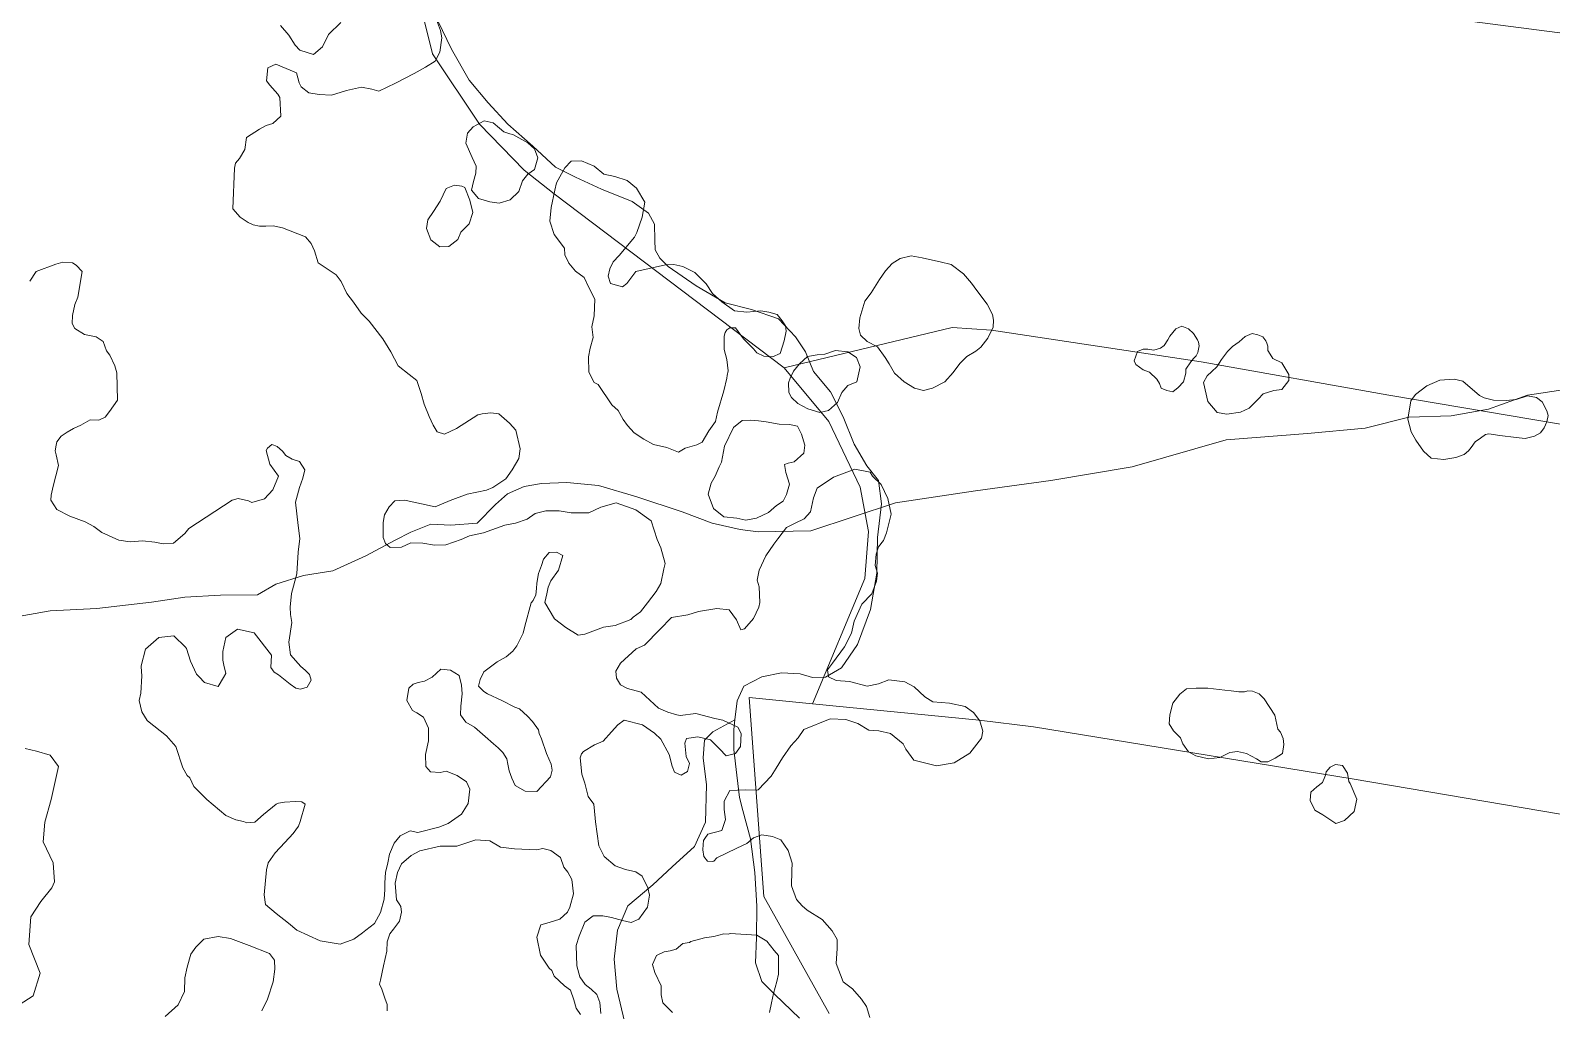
# Model space of a CAD drawing. Header units: metres. Extents: x 4652992 to 4879070, y 2074171 to 2309877.
# Drawn here: x 4653983.8 to 4654101.6, y 2308937.5 to 2309013.5 of the extents above; entities that cross this region are included whole.
import ezdxf

# ---------------------------------------------------------------- set-up
doc = ezdxf.new("R2010")
doc.units = ezdxf.units.M
doc.header["$MEASUREMENT"] = 0
doc.linetypes.add('DGN Style 3', pattern=[92.779933, 66.271381, -26.508552])
for name, color, linetype, lineweight in [('Level 1', 2, 'Continuous', 0), ('Level 20', 30, 'DGN Style 3', 0), ('Level 37', 3, 'Continuous', 0), ('Level 40', 1, 'Continuous', 0)]:
    doc.layers.add(name, color=color, linetype=linetype, lineweight=lineweight)

msp = doc.modelspace()

# ---------------------------------------------------------------- linework, layer by layer
at = {"layer": 'Level 1'}
msp.add_polyline3d([(4654102.695498, 2308985.661684, 1291), (4654099.77051, 2308985.208925, 1290), (4654096.745486, 2308984.122317, 1289), (4654093.847719, 2308983.619326, 1288), (4654090.585512, 2308983.511111, 1287), (4654087.181887, 2308982.662112, 1286), (4654082.720095, 2308982.234316, 1285), (4654076.433291, 2308981.765322, 1284), (4654069.14789, 2308979.663698, 1283), (4654062.835879, 2308978.595888, 1282), (4654057.008486, 2308977.810915, 1281), (4654050.799685, 2308976.8855, 1280), (4654044.237917, 2308974.696474, 1273), (4654040.158694, 2308974.625918, 1270), (4654038.779116, 2308974.797488, 1269), (4654036.595095, 2308975.306887, 1268), (4654034.274111, 2308976.175478, 1267), (4654030.767275, 2308977.332094, 1266), (4654027.783694, 2308978.216311, 1265), (4654025.350283, 2308978.449099, 1264), (4654023.373476, 2308978.363283, 1263), (4654022.023501, 2308978.152102, 1262), (4654020.738894, 2308977.563723, 1261), (4654019.825503, 2308976.749697, 1260), (4654018.391726, 2308975.289675, 1259), (4654016.346133, 2308975.152712, 1258), (4654014.800478, 2308975.228091, 1257), (4654013.257693, 2308974.596499, 1255), (4654012.046511, 2308973.97748, 1253), (4654009.761477, 2308972.761904, 1248), (4654007.198122, 2308971.611086, 1241), (4654004.92853, 2308971.247683, 1235), (4654002.791506, 2308970.563296, 1231), (4654001.3631, 2308969.75873, 1230), (4653998.508486, 2308969.731509, 1229), (4653995.74811, 2308969.57532, 1227), (4653993.149477, 2308969.186892, 1225), (4653988.936709, 2308968.699709, 1222), (4653985.31708, 2308968.507326, 1219), (4653981.3501, 2308967.810488, 1216)], dxfattribs=at)
at = {"layer": 'Level 20', "linetype": 'Continuous'}
for points in [[(4654043.374564, 2308936.947848, 1280.46796), (4654041.460348, 2308938.793887, 1280.16796), (4654040.441059, 2308939.803062, 1279.867961), (4654039.945205, 2308941.245404, 1279.66796), (4654040.04105, 2308943.205022, 1279.567961), (4654040.064604, 2308945.625436, 1279.267961), (4654039.906798, 2308948.235239, 1278.767961), (4654039.575234, 2308950.837038, 1278.46796), (4654038.987247, 2308953.049945, 1278.367961), (4654038.710958, 2308954.054388, 1277.96796), (4654038.52064, 2308955.785522, 1277.767961), (4654038.266031, 2308957.778796, 1277.767961), (4654038.279607, 2308959.317809, 1277.567961), (4654038.363941, 2308960.064773, 1277.534497), (4654038.531623, 2308961.549969, 1277.46796), (4654039.050605, 2308962.676327, 1277.66796), (4654040.445572, 2308963.408399, 1278.067961), (4654041.980858, 2308963.703807, 1278.96796), (4654043.42961, 2308963.620249, 1279.867961), (4654044.379882, 2308963.353093, 1280.46796), (4654045.390926, 2308963.375771, 1280.66796), (4654046.626661, 2308964.094523, 1280.66796), (4654047.855, 2308965.90342, 1280.66796), (4654048.861891, 2308968.606595, 1280.46796), (4654049.366699, 2308971.424141, 1280.16796), (4654049.419456, 2308974.194797, 1279.867961), (4654049.720307, 2308976.810572, 1279.66796), (4654049.497205, 2308978.601437, 1279.46796), (4654048.593154, 2308979.750103, 1279.267961), (4654047.592113, 2308981.413016, 1279.16796), (4654046.752821, 2308983.541081, 1278.96796), (4654045.765541, 2308985.486143, 1278.66796), (4654044.439607, 2308987.042674, 1278.16796), (4654043.836725, 2308988.567148, 1278.16796), (4654043.068559, 2308989.735595, 1278.067961), (4654041.732455, 2308991.139311, 1277.767961), (4654039.643272, 2308991.860168, 1277.567961), (4654037.615918, 2308992.37341, 1277.267961), (4654035.365049, 2308993.683123, 1276.96796), (4654033.200304, 2308995.173937, 1276.66796), (4654032.543426, 2308995.838502, 1276.267961), (4654032.185862, 2308996.466104, 1276.267961), (4654032.152852, 2308997.221248, 1276.267961), (4654032.129282, 2308998.472894, 1276.267961), (4654031.67166, 2308999.322254, 1276.267961), (4654030.410536, 2309000.21735, 1275.96796), (4654028.020157, 2309001.163889, 1275.66796), (4654026.006045, 2309002.100458, 1274.96796), (4654024.470511, 2309002.864234, 1274.567961), (4654022.713165, 2309004.516212, 1274.367961), (4654020.764884, 2309006.211583, 1274.16796), (4654019.243512, 2309007.856886, 1274.067961), (4654017.767368, 2309009.612335, 1273.66796), (4654016.402506, 2309012.019482, 1273.66796), (4654015.338192, 2309014.209994, 1273.66796)], [(4654029.825388, 2308936.591023, 1271.567961), (4654029.211799, 2308939.211954, 1272.16796), (4654029.012559, 2308941.52451, 1272.767961), (4654029.271032, 2308943.783049, 1272.96796), (4654030.053135, 2308945.655742, 1272.96796), (4654031.990768, 2308947.291536, 1273.367961), (4654033.508154, 2308948.683525, 1273.96796), (4654035.220002, 2308950.244848, 1274.567961), (4654036.0892, 2308952.147759, 1275.267961), (4654036.160947, 2308955.024471, 1275.96796), (4654035.91277, 2308957.110707, 1276.567961), (4654036.000007, 2308958.483198, 1276.567961), (4654036.652362, 2308959.141686, 1276.767961), (4654038.363941, 2308960.064773, 1277.534497)]]:
    msp.add_polyline3d(points, dxfattribs=at)
at = {"layer": 'Level 37'}
for points in [[(4654114.044922, 2309011.749085, 1294.7298), (4654090.879885, 2309014.744633, 1285.3), (4654078.802343, 2309016.864264, 1281.4), (4654063.67973, 2309019.373691, 1279), (4654051.88999, 2309021.279621, 1278.2), (4654028.23141, 2309025.081792, 1278.5), (4654019.988615, 2309026.506916, 1279.1), (4654012.445315, 2309027.50026, 1275.2)], [(4654044.38278, 2308961.311895, 1281.576438), (4654048.424191, 2308971.010812, 1281.936645), (4654048.723515, 2308974.653133, 1281.397513), (4654048.065838, 2308978.090517, 1280.858382), (4654045.64405, 2308983.17451, 1279.780119), (4654042.18243, 2308987.336658, 1279.240988), (4654024.351617, 2309000.812425, 1276.008543), (4654022.022096, 2309002.649811, 1275.7), (4654018.56623, 2309006.209988, 1275.7), (4654014.933656, 2309011.649738, 1275.7), (4654012.644187, 2309020.91362, 1275.7)], [(4654042.18243, 2308987.336658, 1279.240988), (4654055.204589, 2308990.451119, 1281.936645), (4654058.253043, 2308990.259032, 1282.2349), (4654074.48908, 2308987.786776, 1286.2), (4654089.02275, 2308985.21025, 1288.9), (4654105.670927, 2308982.390726, 1295.8), (4654114.028076, 2308981.543274, 1297.8438)], [(4654114.054077, 2308950.76709, 1300.9819), (4654086.186242, 2308955.497497, 1292.8), (4654061.487953, 2308959.523574, 1285.5), (4654057.297917, 2308960.044355, 1284.8748), (4654044.38278, 2308961.311895, 1281.576438), (4654039.460111, 2308961.795024, 1280.31925), (4654040.610145, 2308946.3772, 1280.858382), (4654045.673919, 2308937.32792, 1283.2)]]:
    msp.add_polyline3d(points, dxfattribs=at)
at = {"layer": 'Level 40', "color": 3, "flags": 128}
for points, elevation in [([(4654022.306193, 2309004.762449), (4654022.845253, 2309004.295047), (4654023.087074, 2309003.595621), (4654022.843569, 2309002.70589), (4654022.316863, 2309002.32602), (4654021.910553, 2309001.820067), (4654021.630333, 2309000.988088), (4654020.94742, 2309000.344703), (4654020.101611, 2309000.085092), (4654019.385504, 2309000.194124), (4654018.501772, 2309000.439666), (4654017.956689, 2309001.107012), (4654018.101508, 2309001.770512), (4654018.29339, 2309002.423574), (4654018.313051, 2309002.965771), (4654018.013607, 2309003.628461), (4654017.514491, 2309004.733037), (4654017.632944, 2309005.501835), (4654018.086561, 2309005.997442), (4654018.926998, 2309006.456802), (4654019.632877, 2309006.300033), (4654020.135467, 2309005.890298), (4654020.470503, 2309005.61716), (4654020.930642, 2309005.465303), (4654021.165871, 2309005.413071), (4654022.306193, 2309004.762449)], 1277.1), ([(4654017.817669, 2309000.323568), (4654018.056309, 2308999.371668), (4654017.764112, 2308998.487438), (4654017.124582, 2308997.829924), (4654016.90516, 2308997.279151), (4654016.191725, 2308996.737801), (4654015.487575, 2308996.69383), (4654014.813498, 2308997.24261), (4654014.459236, 2308998.120286), (4654014.557515, 2308998.797905), (4654014.997534, 2308999.449795), (4654015.516066, 2309000.234124), (4654015.981519, 2309001.229988), (4654016.632621, 2309001.485305), (4654017.210872, 2309001.40708), (4654017.437064, 2309001.306992), (4654017.817669, 2309000.323568)], 1272.8), ([(4654057.902511, 2308992.254915), (4654058.307646, 2308991.465098), (4654058.402207, 2308991.016373), (4654058.362315, 2308990.480789), (4654057.947691, 2308989.639351), (4654057.410437, 2308988.941698), (4654057.035664, 2308988.6358), (4654056.326549, 2308988.20945), (4654055.784849, 2308987.668214), (4654055.284202, 2308986.962289), (4654054.628476, 2308986.251731), (4654053.674399, 2308985.762658), (4654052.97683, 2308985.56685), (4654052.286674, 2308985.758346), (4654051.469356, 2308986.250266), (4654050.729188, 2308986.919683), (4654050.307344, 2308987.635463), (4654049.992029, 2308988.133189), (4654049.402479, 2308988.96399), (4654048.605329, 2308989.373874), (4654048.097929, 2308989.875311), (4654047.974481, 2308990.369612), (4654048.042383, 2308991.210715), (4654048.436273, 2308992.485526), (4654048.929285, 2308993.1546), (4654049.173597, 2308993.56744), (4654049.576827, 2308994.178529), (4654050.033012, 2308994.855676), (4654050.538409, 2308995.405129), (4654051.166533, 2308995.810578), (4654052.019528, 2308996.010443), (4654052.873038, 2308995.859971), (4654053.681589, 2308995.680564), (4654054.269564, 2308995.5501), (4654055.106588, 2308995.325474), (4654056.066759, 2308994.606748), (4654056.679995, 2308993.887264), (4654056.88854, 2308993.607639), (4654057.097076, 2308993.328025), (4654057.902511, 2308992.254915)], 1283.346457), ([(4654073.288086, 2308987.228137), (4654073.296654, 2308986.916228), (4654073.114902, 2308986.258975), (4654072.709546, 2308985.80624), (4654072.291818, 2308985.472476), (4654071.816578, 2308985.577709), (4654071.393999, 2308985.748791), (4654071.247242, 2308986.130088), (4654071.047782, 2308986.445556), (4654070.478368, 2308986.998016), (4654069.982557, 2308987.185368), (4654069.417336, 2308987.581913), (4654069.290956, 2308987.881252), (4654069.562059, 2308988.596439), (4654069.984254, 2308988.774205), (4654070.366081, 2308988.767097), (4654070.81295, 2308988.706808), (4654071.344761, 2308988.86024), (4654071.62061, 2308989.070398), (4654071.908296, 2308989.510469), (4654072.045958, 2308989.790006), (4654072.512133, 2308990.345496), (4654072.978788, 2308990.552038), (4654073.510952, 2308990.356478), (4654073.893091, 2308990.000437), (4654074.206391, 2308989.504674), (4654074.283767, 2308989.332509), (4654074.336943, 2308989.049459), (4654074.224014, 2308988.531988), (4654074.086389, 2308988.252493), (4654073.891799, 2308988.063123), (4654073.681071, 2308987.799821), (4654073.288086, 2308987.228137)], 1285.246457), ([(4654080.047329, 2308988.058281), (4654080.735537, 2308987.71248), (4654081.266627, 2308986.822036), (4654081.279373, 2308986.355616), (4654080.746329, 2308985.662463), (4654080.115364, 2308985.570473), (4654079.298428, 2308985.326483), (4654078.902459, 2308984.91192), (4654078.215502, 2308984.214034), (4654077.536059, 2308983.900812), (4654076.471815, 2308983.750017), (4654075.734929, 2308983.874503), (4654075.005027, 2308984.731734), (4654074.675017, 2308986.196184), (4654074.941504, 2308986.716894), (4654075.321597, 2308987.057814), (4654075.701674, 2308987.398719), (4654076.057114, 2308987.976957), (4654076.53796, 2308988.60466), (4654076.926029, 2308988.982371), (4654077.423395, 2308989.335817), (4654077.900383, 2308989.771046), (4654078.446424, 2308989.997699), (4654078.883603, 2308989.900693), (4654079.268238, 2308989.738063), (4654079.503355, 2308989.415406), (4654079.580462, 2308989.243736), (4654079.641481, 2308988.998357), (4654079.649989, 2308988.687351), (4654079.706753, 2308988.597481), (4654080.047329, 2308988.058281)], 1287.246457), ([(4654080.206044, 2308960.425158), (4654080.43579, 2308959.332207), (4654080.619729, 2308959.10228), (4654080.843685, 2308958.626661), (4654080.879051, 2308958.145078), (4654080.775723, 2308957.457038), (4654080.230243, 2308957.102918), (4654079.649907, 2308956.803796), (4654079.138604, 2308956.821195), (4654078.76599, 2308957.045097), (4654078.010825, 2308957.447718), (4654077.295622, 2308957.604636), (4654076.719688, 2308957.541419), (4654075.930609, 2308957.145769), (4654075.066524, 2308957.050904), (4654074.082669, 2308957.266686), (4654073.495992, 2308957.584978), (4654073.067835, 2308958.200369), (4654072.888299, 2308958.666433), (4654072.350869, 2308959.211051), (4654072.002223, 2308959.761691), (4654072.060854, 2308960.46003), (4654072.303076, 2308961.355137), (4654072.828831, 2308962.045708), (4654073.34005, 2308962.454948), (4654074.105097, 2308962.523911), (4654074.994354, 2308962.518146), (4654076.320763, 2308962.368886), (4654076.822452, 2308962.306039), (4654077.413514, 2308962.223548), (4654077.835587, 2308962.225588), (4654078.088704, 2308962.312151), (4654078.456167, 2308962.278786), (4654078.972783, 2308962.070455), (4654079.246161, 2308961.820803), (4654079.360499, 2308961.700892), (4654080.206044, 2308960.425158)], 1294.446457), ([(4654086.554385, 2308953.915721), (4654086.347279, 2308952.966649), (4654085.589427, 2308952.280327), (4654084.930137, 2308952.045924), (4654083.902635, 2308952.697321), (4654083.282104, 2308953.070131), (4654082.928944, 2308953.810678), (4654082.977729, 2308954.463145), (4654083.443527, 2308954.882062), (4654083.889571, 2308955.210548), (4654084.077527, 2308955.642992), (4654084.107119, 2308955.778602), (4654084.166305, 2308956.049822), (4654084.478355, 2308956.407658), (4654084.894755, 2308956.600481), (4654085.440404, 2308956.5281), (4654085.823008, 2308955.923151), (4654085.918007, 2308955.286613), (4654086.022345, 2308955.121644), (4654086.554385, 2308953.915721)], 1294.446457)]:
    msp.add_lwpolyline(points, dxfattribs=dict(at, elevation=elevation))
at = {"layer": 'Level 40', "color": 3}
for points in [[(4654015.248, 2309014.2825, 1276.3), (4654015.5528, 2309013.4544, 1276.3), (4654015.6455, 2309012.8906, 1276.3), (4654015.511, 2309011.7801, 1276.3), (4654015.1469, 2309011.1007, 1276.3), (4654014.3939, 2309010.6165, 1276.3), (4654013.5146, 2309010.1381, 1275.8), (4654012.0744, 2309009.3861, 1274.7), (4654010.7672, 2309008.7647, 1273.6), (4654010.2438, 2309008.918, 1273), (4654009.438, 2309009.068, 1271.7), (4654008.2745, 2309008.8107, 1270.3), (4654007.8658, 2309008.6825, 1270.3), (4654007.1116, 2309008.4668, 1270.3), (4654006.1434, 2309008.5176, 1270.3), (4654005.3536, 2309008.6382, 1270.3), (4654004.7472, 2309009.1012, 1270.3), (4654004.5966, 2309009.4084, 1270.3), (4654004.3921, 2309010.1783, 1269.2), (4654003.5869, 2309010.5226, 1267.4), (4654002.7827, 2309010.8665, 1266.5), (4654002.1766, 2309010.5732, 1265.4), (4654002.076, 2309009.561, 1265.2), (4654002.3321, 2309009.2287, 1265.2), (4654002.9488, 2309008.5409, 1265.2), (4654003.1119, 2309008.2844, 1265.2), (4654003.1794, 2309006.8372, 1265.2), (4654002.5602, 2309006.2585, 1265.2), (4654002.0326, 2309006.1, 1265.2), (4654001.5344, 2309005.8249, 1265.2), (4654000.5133, 2309005.1687, 1264.2), (4654000.4004, 2309004.2353, 1262.5), (4653999.9772, 2309003.5553, 1262.5), (4653999.6754, 2309003.18, 1262.5), (4653999.5948, 2309002.8109, 1262.5), (4653999.4517, 2308999.6371, 1262.5), (4654000.0297, 2308999.0119, 1262.5), (4654000.6536, 2308998.5976, 1262.5), (4654001.05, 2308998.3995, 1262.5), (4654001.5217, 2308998.2952, 1262.5), (4654002.0164, 2308998.2963, 1262.5), (4654002.575, 2308998.3385, 1262.5), (4654003.3086, 2308998.1762, 1262.5), (4654005.0996, 2308997.4903, 1264), (4654005.5306, 2308996.9539, 1264), (4654005.7933, 2308996.3996, 1264), (4654006.0801, 2308995.4541, 1264), (4654006.6093, 2308995.1166, 1264), (4654007.4699, 2308994.5405, 1264), (4654007.8484, 2308994.0159, 1264), (4654008.3034, 2308993.0885, 1264), (4654008.8158, 2308992.4242, 1264), (4654009.3982, 2308991.5791, 1264), (4654010.0264, 2308990.9444, 1264), (4654011.0952, 2308989.5759, 1264.8), (4654011.6946, 2308988.5629, 1264.8), (4654012.2824, 2308987.4975, 1264.8), (4654013.1184, 2308986.8178, 1264.8), (4654013.7278, 2308986.3532, 1264.8), (4654014.0546, 2308985.3455, 1264.8), (4654014.293, 2308984.5218, 1266.5), (4654014.6825, 2308983.5573, 1266.5), (4654014.9731, 2308982.8893, 1266.5), (4654015.298, 2308982.3784, 1266.5), (4654015.859, 2308982.2, 1266.5), (4654016.7987, 2308982.6207, 1267.5), (4654018.4357, 2308983.6913, 1269), (4654018.781, 2308983.7794, 1269), (4654019.4489, 2308983.8511, 1269), (4654020.0825, 2308983.7662, 1269), (4654020.9018, 2308983.0384, 1269), (4654021.3809, 2308982.495, 1269), (4654021.718, 2308981.0528, 1269), (4654021.6103, 2308980.3104, 1269), (4654021.0942, 2308979.4391, 1269), (4654020.6122, 2308978.7243, 1269), (4654019.6003, 2308978.0714, 1269), (4654019.1172, 2308977.8493, 1269), (4654017.6198, 2308977.5497, 1267.9), (4654016.2998, 2308977.047, 1266.7), (4654015.1271, 2308976.5596, 1265.7), (4654014.0852, 2308976.7886, 1265.7), (4654013.3558, 2308976.9489, 1265.7), (4654012.7826, 2308977.0749, 1265.7), (4654012.0073, 2308977.0254, 1265.7), (4654011.5801, 2308976.5695, 1265.7), (4654011.2228, 2308975.9334, 1265.7), (4654011.0969, 2308975.3564, 1265.7), (4654011.117, 2308974.1977, 1265.7), (4654011.286, 2308973.7209, 1265.7), (4654011.6572, 2308973.4196, 1265.7), (4654012.5367, 2308973.4464, 1265.7), (4654013.265, 2308973.7811, 1265.7), (4654014.185, 2308973.744, 1265.7), (4654015.082, 2308973.602, 1265.7), (4654015.9612, 2308973.6288, 1265.7), (4654016.5507, 2308973.8291, 1265.7), (4654017.1401, 2308974.0293, 1265.7), (4654017.8044, 2308974.323, 1265.7), (4654018.8811, 2308974.5634, 1266.5), (4654020.5256, 2308975.1575, 1267.9), (4654021.3727, 2308975.3001, 1267.9), (4654022.2539, 2308975.5995, 1267.9), (4654022.8983, 2308976.0604, 1267.9), (4654023.7046, 2308976.2666, 1267.9), (4654024.736, 2308976.2589, 1267.9), (4654025.6812, 2308976.1058, 1267.9), (4654027.0503, 2308976.0916, 1269.5), (4654027.9799, 2308976.5411, 1271.6), (4654029.1692, 2308976.8809, 1273.5), (4654030.6945, 2308976.3436, 1274.9), (4654031.8789, 2308975.4892, 1276.8), (4654032.3367, 2308974.0408, 1278.7), (4654032.622, 2308973.3838, 1278.7), (4654032.9482, 2308972.1777, 1278.7), (4654032.8582, 2308971.7654, 1278.7), (4654032.6107, 2308970.6314, 1278.7), (4654032.2599, 2308970.0062, 1278.7), (4654031.5859, 2308969.1278, 1278.7), (4654031.0592, 2308968.4331, 1278.7), (4654030.4864, 2308968.0186, 1278.7), (4654030.2879, 2308967.846, 1278.7), (4654029.0814, 2308967.3754, 1277.4), (4654028.1875, 2308967.235, 1274.7), (4654026.7373, 2308966.7106, 1272.9), (4654026.2189, 2308966.6209, 1271.9), (4654025.2662, 2308967.2112, 1271.9), (4654024.3876, 2308967.8943, 1271.9), (4654023.6338, 2308969.1495, 1271.9), (4654023.7813, 2308969.8257, 1271.9), (4654023.8948, 2308970.3458, 1271.9), (4654024.1116, 2308970.8432, 1271.9), (4654024.6879, 2308971.6593, 1271.1), (4654025.0395, 2308972.806, 1270), (4654024.5421, 2308973.0483, 1268.9), (4654023.9769, 2308973.0298, 1267.9), (4654023.5401, 2308972.5233, 1267.9), (4654023.3741, 2308972.012, 1267.9), (4654023.1335, 2308971.4076, 1267.9), (4654023.0257, 2308970.6644, 1267.9), (4654022.9863, 2308970.2349, 1267.9), (4654022.9355, 2308969.7531, 1267.9), (4654022.729, 2308969.3055, 1267.9), (4654022.5796, 2308969.1192, 1267.9), (4654022.0766, 2308967.3126, 1267.9), (4654021.9625, 2308966.7899, 1267.9), (4654021.4749, 2308965.8014, 1267.9), (4654021.1646, 2308965.3764, 1267.9), (4654020.6353, 2308964.9446, 1267.9), (4654019.9503, 2308964.5469, 1267.9), (4654019.4324, 2308964.1674, 1267.9), (4654018.9144, 2308963.7878, 1267.9), (4654018.6217, 2308963.1945, 1267.9), (4654018.5076, 2308962.6718, 1267.9), (4654018.9064, 2308962.2559, 1267.9), (4654019.195, 2308962.0832, 1267.9), (4654020.2972, 2308961.5617, 1268.9), (4654021.3094, 2308961.058, 1270.3), (4654021.6602, 2308960.9267, 1270.3), (4654022.2935, 2308960.3514, 1270.3), (4654022.6909, 2308959.937, 1270.3), (4654023.1462, 2308959.2915, 1270.3), (4654023.1927, 2308959.0084, 1270.3), (4654023.3718, 2308958.5871, 1270.3), (4654023.7763, 2308957.4615, 1270.3), (4654024.1343, 2308956.6191, 1270.3), (4654024.1985, 2308956.1684, 1270.3), (4654024.0848, 2308955.6474, 1270.3), (4654023.0247, 2308954.5143, 1270.3), (4654022.1112, 2308954.5499, 1270.3), (4654021.3404, 2308954.9911, 1270.3), (4654021.0806, 2308955.5391, 1270.3), (4654020.8839, 2308956.128, 1270.3), (4654020.7793, 2308956.6422, 1270.3), (4654020.7037, 2308957.0409, 1270.3), (4654020.3807, 2308957.5482, 1270.3), (4654020.0237, 2308957.8992, 1270.3), (4654019.6552, 2308958.1981, 1270.3), (4654019.02, 2308958.7772, 1269.1), (4654018.1978, 2308959.5079, 1267.9), (4654017.5205, 2308959.88, 1266.6), (4654017.1033, 2308960.4649, 1266.6), (4654017.1365, 2308961.116, 1266.6), (4654017.2382, 2308962.0813, 1266.6), (4654017.1673, 2308962.7552, 1266.6), (4654017.0039, 2308963.5043, 1266.6), (4654016.3328, 2308963.9255, 1266.6), (4654015.5817, 2308963.9801, 1266.6), (4654014.8965, 2308963.3757, 1264.7), (4654014.3099, 2308963.0708, 1263.7), (4654013.8254, 2308962.9591, 1263.3), (4654013.4448, 2308962.8244, 1262.9), (4654013.1031, 2308962.5133, 1262.9), (4654012.9486, 2308961.5548, 1262.9), (4654013.3858, 2308960.7977, 1262.9), (4654013.7287, 2308960.6126, 1262.9), (4654014.247, 2308960.2761, 1263.7), (4654014.629, 2308959.4207, 1264.1), (4654014.6314, 2308958.4296, 1264.1), (4654014.4021, 2308957.379, 1264.1), (4654014.4159, 2308956.4404, 1264.1), (4654014.7646, 2308956.0341, 1264.1), (4654015.5179, 2308955.9798, 1264.1), (4654015.9812, 2308956.0988, 1264.1), (4654016.8502, 2308955.7433, 1263.4), (4654017.5644, 2308955.257, 1263.4), (4654017.8265, 2308954.7043, 1263.4), (4654017.69, 2308953.5777, 1263.4), (4654017.1818, 2308952.7525, 1263.4), (4654016.1515, 2308952.041, 1263.4), (4654015.4332, 2308951.7571, 1263.4), (4654013.7839, 2308951.338, 1262.4), (4654013.2087, 2308951.4633, 1262.4), (4654012.4139, 2308951.085, 1262.4), (4654011.9622, 2308950.5217, 1262.4), (4654011.61, 2308949.6609, 1262.4), (4654011.4606, 2308948.9766, 1262.4), (4654011.2997, 2308948.2396, 1262.4), (4654011.232, 2308947.4272, 1262.4), (4654011.2332, 2308946.9306, 1262.4), (4654011.177, 2308946.1709, 1262.4), (4654010.8949, 2308945.1294, 1262.4), (4654010.438, 2308944.2913, 1262.4), (4654009.777, 2308943.7733, 1262.4), (4654009.5103, 2308943.5555, 1262.4), (4654008.8444, 2308943.0842, 1261.9), (4654007.7867, 2308942.6894, 1261), (4654006.2256, 2308942.9516, 1259.9), (4654004.409, 2308943.764, 1258.6), (4654003.7843, 2308944.3079, 1256.7), (4654002.8108, 2308945.0553, 1255.6), (4654001.9993, 2308945.7672, 1254.4), (4654001.896, 2308946.4976, 1253.4), (4654002.0813, 2308948.4582, 1252.9), (4654002.1976, 2308948.991, 1252.9), (4654002.7545, 2308949.7628, 1252.9), (4654003.4819, 2308950.5533, 1252.9), (4654004.133, 2308951.2486, 1252.9), (4654004.5373, 2308951.8303, 1252.9), (4654004.6717, 2308952.1916, 1252.9), (4654005.0694, 2308953.5323, 1247.4471), (4654004.8073, 2308953.7126, 1246.2066), (4654004.3077, 2308953.7473, 1244.2538), (4654003.4774, 2308953.7005, 1241.0113), (4654003.0048, 2308953.6114, 1239.1359), (4654002.8283, 2308953.5445, 1238.4), (4654001.8395, 2308952.7257, 1237), (4654001.1698, 2308952.1283, 1236.6), (4654000.5522, 2308952.0814, 1235.5), (4654000.2936, 2308952.1947, 1235.5), (4653999.6985, 2308952.3242, 1235.5), (4653998.9226, 2308952.6641, 1235.5), (4653997.435, 2308953.8999, 1235.5), (4653996.4493, 2308954.9073, 1234.8), (4653996.126686, 2308955.571657, 1235.1), (4653995.915478, 2308955.761183, 1235.1), (4653995.595004, 2308956.360162, 1235.1), (4653995.048508, 2308957.991211, 1235.1), (4653994.328668, 2308958.828612, 1235.1), (4653992.850263, 2308959.982815, 1235.1), (4653992.835691, 2308960.005646, 1235.1), (4653992.401714, 2308960.68561, 1235.1), (4653992.215885, 2308961.557972, 1235.1), (4653992.341929, 2308962.13542, 1235.1), (4653992.410043, 2308963.481741, 1235.1), (4653992.35787, 2308964.174221, 1235.1), (4653992.352112, 2308964.250638, 1235.1), (4653992.707546, 2308965.534231, 1235.1), (4653993.733931, 2308966.444223, 1235.1), (4653994.889893, 2308966.569557, 1235.1), (4653995.789481, 2308965.686673, 1235.1), (4653995.881189, 2308965.596667, 1235.1), (4653996.194724, 2308964.620824, 1235.1), (4653996.65181, 2308963.61368, 1235.1), (4653996.854773, 2308963.392555, 1235.1), (4653997.259386, 2308962.951736, 1235.1), (4653998.320248, 2308962.644391, 1235.1), (4653998.73415, 2308963.342642, 1235.1), (4653998.915308, 2308963.648255, 1235.1), (4653998.772504, 2308964.300811, 1235.1), (4653998.689449, 2308964.680333, 1235.1), (4653998.687655, 2308965.361086, 1235.1), (4653998.923891, 2308966.443379, 1235.1), (4653999.81475, 2308967.080051, 1235.1), (4654001.106279, 2308966.797475, 1235.1), (4654002.457067, 2308965.065937, 1235.1), (4654002.409717, 2308964.132044, 1235.1)], [(4654003.1546, 2309013.8473, 1267.6), (4654003.8101, 2309013.0973, 1267.6), (4654004.2979, 2309012.3298, 1267.6), (4654004.6621, 2309011.9297, 1268.3), (4654005.7241, 2309011.6175, 1269.5), (4654006.4207, 2309012.1942, 1270.9), (4654006.8863, 2309013.1603, 1272.1), (4654007.8269, 2309014.0718, 1273.3)], [(4654037.525591, 2308988.760512, 1280.9), (4654037.744995, 2308987.971487, 1280.9), (4654037.850439, 2308987.108953, 1280.9), (4654037.768211, 2308986.732197, 1280.9), (4654037.727097, 2308986.543818, 1280.9), (4654037.511248, 2308985.554831, 1280.9), (4654037.001123, 2308983.890343, 1280.9), (4654036.846943, 2308983.183914, 1280.9), (4654036.345292, 2308982.455406, 1280.9), (4654035.812778, 2308981.585569, 1280.9), (4654035.42415, 2308981.375072, 1280.9), (4654034.517887, 2308981.108912, 1280.1), (4654033.989343, 2308980.790496, 1276.9), (4654033.075452, 2308981.154433, 1276.5), (4654032.041809, 2308981.382269, 1276.5), (4654031.294668, 2308981.795193, 1276.5), (4654030.568115, 2308982.302911, 1276.5), (4654030.050167, 2308982.863983, 1276.5), (4654029.709854, 2308983.336265, 1276.5), (4654029.316865, 2308984.018822, 1276.5), (4654028.825129, 2308984.474907, 1276.5), (4654027.775096, 2308986.031259, 1278.2), (4654027.467278, 2308986.198324, 1278.2), (4654027.048663, 2308986.984644, 1278.2), (4654027.014805, 2308988.181744, 1278.2), (4654027.159303, 2308988.843792, 1278.2), (4654027.392013, 2308989.684626, 1278.2), (4654027.275589, 2308990.503483, 1278.2), (4654027.461375, 2308991.3547, 1278.2), (4654027.496263, 2308992.659289, 1277.7), (4654027.014413, 2308993.609185, 1277.7), (4654026.679059, 2308994.328302, 1277.7), (4654025.999898, 2308994.825893, 1277.7), (4654025.492571, 2308995.43433, 1277.7), (4654025.193764, 2308996.095879, 1277.7), (4654025.156139, 2308996.600386, 1277.7), (4654024.355527, 2308997.670877, 1277.7), (4654024.034999, 2308998.684742, 1277.7), (4654024.121338, 2308999.757371, 1277.7), (4654024.410625, 2309001.082779, 1277.7), (4654024.534604, 2309001.650811, 1277.7), (4654025.172154, 2309002.822517, 1279), (4654025.681473, 2309003.353592, 1279), (4654026.473117, 2309003.376042, 1279), (4654027.463507, 2309002.95802, 1279), (4654028.214649, 2309002.345446, 1279), (4654029.058502, 2309002.158158, 1279), (4654030.02224, 2309001.845202, 1279), (4654030.726203, 2309001.243221, 1279), (4654031.373846, 2309000.158556, 1279), (4654031.173276, 2308999.014498, 1279), (4654030.764638, 2308997.817523, 1279), (4654030.588433, 2308997.460402, 1279), (4654029.38876, 2308996.044417, 1278), (4654028.936366, 2308995.549586, 1278), (4654028.671685, 2308995.013166, 1278), (4654028.547802, 2308994.445567, 1278), (4654028.715841, 2308993.862948, 1278), (4654029.644097, 2308993.607937, 1278), (4654029.997902, 2308993.87669, 1278), (4654030.684769, 2308994.784274, 1279.6), (4654032.993236, 2308995.322918, 1281.3), (4654033.631301, 2308995.329689, 1281.3), (4654034.331881, 2308995.1745, 1281.3), (4654035.261185, 2308994.721837, 1281.3), (4654036.144558, 2308993.835164, 1281.3), (4654036.617913, 2308993.088728, 1281.3), (4654037.358014, 2308992.455957, 1281.8), (4654038.328226, 2308991.748024, 1281.8), (4654039.281569, 2308991.635651, 1281.8), (4654040.379368, 2308991.737837, 1281.8), (4654040.99579, 2308991.650694, 1281.8), (4654041.638247, 2308991.459174, 1281.8), (4654042.022322, 2308990.979734, 1281.8), (4654042.276789, 2308990.578304, 1281.8), (4654042.334522, 2308990.171123, 1281.8), (4654042.170296, 2308989.418658, 1281.8), (4654041.861515, 2308988.451663, 1281.8), (4654041.266591, 2308988.188811, 1281.8), (4654040.593335, 2308988.239064, 1281.8), (4654040.0646, 2308988.503881, 1281.8), (4654039.789515, 2308988.811238, 1281.8), (4654039.026653, 2308989.571648, 1281.8), (4654038.407855, 2308990.431971, 1281.1), (4654037.967143, 2308990.430751, 1281.1), (4654037.73929, 2308990.28372, 1281.1), (4654037.594531, 2308990.068946, 1281.1), (4654037.532872, 2308989.786431, 1281.1), (4654037.525591, 2308988.760512, 1280.9)], [(4654002.409717, 2308964.132044, 1235.1), (4654002.662, 2308963.768, 1240.0223), (4654003.01, 2308963.5641, 1240.8871), (4654003.8955, 2308962.8179, 1243.3702), (4654004.3364, 2308962.5232, 1244.5073), (4654004.7078, 2308962.4394, 1245.3237), (4654005.2122, 2308962.5988, 1246.458), (4654005.532, 2308963.1512, 1247.8265), (4654005.3942, 2308963.5871, 1248.8068), (4654005.054, 2308963.9014, 1249.8), (4654004.7285, 2308964.1966, 1249.8), (4654003.9232, 2308965.1012, 1249.8), (4654003.8026, 2308966.0802, 1249.8), (4654004.0232, 2308967.601, 1249.8), (4654003.9389, 2308968.2359, 1249.8), (4654003.8961, 2308968.8057, 1249.8), (4654004.0116, 2308969.8452, 1249.8), (4654004.4301, 2308971.3731, 1250.2), (4654004.5336, 2308973.0502, 1252.5), (4654004.6601, 2308974.112, 1254.1), (4654004.5116, 2308975.1075, 1256.3), (4654004.3215, 2308976.9187, 1256.8), (4654004.629, 2308978.0741, 1256.8), (4654004.8965, 2308978.7936, 1256.8), (4654005.0355, 2308979.4301, 1256.8), (4654004.6239, 2308980.0765, 1256.8), (4654004.0554, 2308980.2571, 1256.8), (4654003.5627, 2308980.5322, 1256.8), (4654003.3041, 2308980.867, 1256.8), (4654002.8873, 2308981.2366, 1256.8), (4654002.6351, 2308981.3477, 1256.8), (4654002.4768, 2308981.3825, 1256.8), (4654002.1436, 2308981.1222, 1256.8), (4654002.0445, 2308980.9215, 1256.8), (4654002.3381, 2308979.8738, 1253.7), (4654003.0016, 2308978.9478, 1248.7), (4654002.5721, 2308977.8908, 1247.4), (4654001.9166, 2308977.1734, 1245.5), (4654000.9342, 2308976.9092, 1244.1), (4654000.6781, 2308977.0219, 1244.1), (4653999.8745, 2308977.1983, 1244.1), (4653999.3989, 2308977.0769, 1244.1), (4653996.0617, 2308974.8909, 1243), (4653995.7528, 2308974.5063, 1243), (4653994.8548, 2308973.7421, 1243), (4653994.0561, 2308973.691, 1243), (4653993.4119, 2308973.8322, 1243), (4653992.4755, 2308973.9244, 1243), (4653991.5037, 2308973.8546, 1243), (4653990.6326, 2308973.989, 1243), (4653989.3139, 2308974.5662, 1242.6), (4653988.6858, 2308975.0434, 1242.6), (4653988.0342, 2308975.4126, 1242.6), (4653986.833, 2308975.8457, 1242.6), (4653985.8165, 2308976.3515, 1242.6), (4653985.3547, 2308977.0754, 1242.6), (4653985.3835, 2308977.4653, 1242.6), (4653985.5367, 2308978.1675, 1242.6), (4653985.9442, 2308979.7763, 1242.6), (4653985.7867, 2308980.6033, 1242.6), (4653985.6843, 2308980.9089, 1242.6), (4653985.7786, 2308981.341, 1242.6), (4653985.8376, 2308981.6111, 1242.6), (4653986.1588, 2308982.05, 1242.6), (4653986.6178, 2308982.3454, 1242.6), (4653987.1305, 2308982.629, 1242.6), (4653987.6969, 2308982.9008, 1242.6), (4653988.4062, 2308983.311, 1242.6), (4653989.0749, 2308983.2772, 1242.6), (4653989.5756, 2308983.5067, 1242.6), (4653989.8967, 2308983.9455, 1242.6), (4653990.5221, 2308984.8248, 1240.5), (4653990.4744, 2308986.9345, 1240.5), (4653990.3114, 2308987.4811, 1240.5), (4653989.9261, 2308988.3035, 1240.5), (4653989.6619, 2308988.6454, 1240.5), (4653989.4265, 2308989.3782, 1240.5), (4653988.881, 2308989.7254, 1240.5), (4653987.9647, 2308989.9272, 1240.5), (4653987.2152, 2308990.376, 1240.5), (4653987.0166, 2308990.7603, 1240.5), (4653987.0388, 2308991.3798, 1240.5), (4653987.2279, 2308992.2463, 1240.5), (4653987.4658, 2308992.8182, 1240.5), (4653987.7835, 2308994.7915, 1240.5), (4653987.3272, 2308995.2896, 1240.5), (4653987.0273, 2308995.4692, 1240.5), (4653986.3028, 2308995.5156, 1240.5), (4653985.7584, 2308995.3518, 1240.5), (4653984.2328, 2308994.7898, 1241.8), (4653983.7327, 2308994.0501, 1243.4)], [(4654047.102344, 2308988.569299, 1281.9), (4654047.785955, 2308988.122427, 1281.9), (4654048.071719, 2308987.418691, 1281.9), (4654047.815268, 2308986.243644, 1281.9), (4654047.117522, 2308985.954445, 1281.9), (4654046.658138, 2308985.415438, 1281.9), (4654046.29743, 2308984.657508, 1281.9), (4654045.620903, 2308984.018577, 1281.9), (4654044.953748, 2308983.87027, 1281.9), (4654044.020842, 2308984.154292, 1281.2), (4654043.232729, 2308984.574967, 1281.2), (4654042.744924, 2308985.027996, 1281.2), (4654042.536954, 2308985.419235, 1281.2), (4654042.504436, 2308986.166363, 1281.2), (4654042.633249, 2308986.532539, 1281.2), (4654042.896433, 2308987.066333, 1281.2), (4654043.366718, 2308987.652985, 1281.2), (4654043.976893, 2308988.208666, 1281.2), (4654044.73803, 2308988.336295, 1281.2), (4654045.338666, 2308988.400747, 1281.2), (4654046.162216, 2308988.683451, 1281.8), (4654047.102344, 2308988.569299, 1281.9)], [(4654098.899118, 2308981.9414, 1294.546457), (4654097.623647, 2308982.084353, 1294.446457), (4654096.778273, 2308982.226104, 1293.946457), (4654096.516249, 2308982.175217, 1293.946457), (4654096.132905, 2308981.896965, 1293.946457), (4654095.707786, 2308981.591631, 1293.946457), (4654095.396755, 2308981.152036, 1293.946457), (4654095.199477, 2308980.905161, 1293.946457), (4654094.850272, 2308980.619283, 1293.946457), (4654094.22743, 2308980.393986, 1293.946457), (4654093.296668, 2308980.236838, 1293.946457), (4654092.316079, 2308980.344974, 1293.946457), (4654091.714964, 2308980.877706, 1293.946457), (4654091.113414, 2308981.737576, 1293.946457), (4654090.747762, 2308982.363588, 1293.946457), (4654090.499509, 2308983.36333, 1293.946457), (4654090.733609, 2308984.76493, 1293.946457), (4654091.094189, 2308985.266375, 1293.946457), (4654091.960114, 2308985.94639, 1293.946457), (4654092.985853, 2308986.372844, 1293.946457), (4654094.080224, 2308986.456995, 1293.946457), (4654094.764338, 2308986.30518, 1293.946457), (4654096.060936, 2308985.183779, 1294.546457), (4654096.414136, 2308984.996532, 1294.546457), (4654097.131636, 2308984.837359, 1294.546457), (4654098.125947, 2308984.798234, 1294.546457), (4654098.896132, 2308984.881388, 1294.546457), (4654099.779852, 2308985.157047, 1294.546457), (4654100.470393, 2308985.040092, 1294.546457), (4654100.895578, 2308984.691745, 1294.546457), (4654101.279356, 2308983.989777, 1294.546457), (4654101.382103, 2308983.640444, 1294.546457), (4654101.276379, 2308983.155949, 1294.546457), (4654101.068226, 2308982.694168, 1294.546457), (4654100.765188, 2308982.289696, 1294.546457), (4654100.314065, 2308982.026884, 1294.546457), (4654099.597269, 2308981.859223, 1294.546457), (4654098.899118, 2308981.9414, 1294.546457)], [(4654042.29655, 2308979.234833, 1276.1), (4654042.590231, 2308978.326397, 1276.1), (4654042.36761, 2308977.531763, 1276.1), (4654042.102784, 2308976.994558, 1276.1), (4654041.587314, 2308976.661424, 1276.1), (4654040.967075, 2308976.139243, 1274.9), (4654040.037119, 2308975.68898, 1273.5), (4654039.210853, 2308975.522293, 1273.5), (4654038.504199, 2308975.677822, 1273.5), (4654037.494014, 2308975.800554, 1273.5), (4654036.692021, 2308976.425296, 1273.5), (4654036.297172, 2308977.558148, 1273.5), (4654036.530998, 2308978.40319, 1273.5), (4654036.843972, 2308978.931938, 1273.5), (4654037.1513, 2308979.661144, 1273.5), (4654037.328523, 2308980.020548, 1273.5), (4654037.562262, 2308981.267791, 1274.8), (4654038.265336, 2308982.716357, 1275.8), (4654038.926947, 2308983.26572, 1275.8), (4654039.568707, 2308983.273094, 1275.8), (4654040.200067, 2308983.233087, 1275.8), (4654040.774059, 2308983.156071, 1275.8), (4654041.798438, 2308982.971145, 1277.3), (4654042.604051, 2308982.948672, 1278.4), (4654043.212492, 2308982.814377, 1278.4), (4654043.520332, 2308982.202022, 1278.4), (4654043.776628, 2308981.353627, 1278.4), (4654043.689463, 2308980.7295, 1278.4), (4654042.952695, 2308980.050667, 1278.4), (4654042.500823, 2308979.93809, 1277.4), (4654042.19862, 2308979.841504, 1276.4), (4654042.29655, 2308979.234833, 1276.1)], [(4654027.9698, 2308937.3213, 1275.6), (4654027.8886, 2308938.1717, 1276.6), (4654027.6583, 2308938.7803, 1277.5), (4654027.2137, 2308939.2013, 1277.5), (4654026.7578, 2308939.5706, 1277.5), (4654026.3469, 2308940.1465, 1277.5), (4654026.106, 2308941.0099, 1277.5), (4654026.0741, 2308942.585, 1277.5), (4654026.2831, 2308943.2966, 1277.5), (4654026.7359, 2308944.3877, 1277.5), (4654027.3834, 2308944.8958, 1277.5), (4654028.1343, 2308944.8946, 1277.5), (4654028.8002, 2308944.7497, 1277.5), (4654029.6595, 2308944.5086, 1277.5), (4654030.3252, 2308944.3638, 1277.5), (4654030.9161, 2308944.6136, 1277.5), (4654031.6021, 2308945.5455, 1277.5), (4654031.7536, 2308946.4855, 1277.5), (4654031.6103, 2308947.0574, 1277.5), (4654031.1649, 2308947.9654, 1277.5), (4654030.6979, 2308948.2834, 1277.5), (4654029.8786, 2308948.4619, 1277.5), (4654029.0817, 2308948.7437, 1277.5), (4654028.2212, 2308949.472, 1277.5), (4654027.8155, 2308950.3176, 1277.5), (4654027.5726, 2308952.1553, 1277.5), (4654027.5265, 2308952.4358, 1277.5), (4654027.4444, 2308953.5354, 1277.5), (4654026.9823, 2308954.1231, 1277.5), (4654026.724, 2308955.1532, 1277.5), (4654026.5005, 2308955.8511, 1277.5), (4654026.3669, 2308957.1219, 1278.4), (4654026.4856, 2308957.4202, 1278.4), (4654026.633, 2308957.6042, 1278.4), (4654027.4959, 2308958.118, 1278.4), (4654028.1489, 2308958.4076, 1278.4), (4654028.7895, 2308959.132, 1278.4), (4654029.2827, 2308959.6725, 1278.4), (4654029.7933, 2308960.0471, 1278.4), (4654031.2051, 2308959.6798, 1279), (4654032.1373, 2308959.044, 1279), (4654032.6208, 2308958.5604, 1279), (4654033.2758, 2308957.3917, 1279), (4654033.5047, 2308956.4781, 1279), (4654033.6702, 2308956.0102, 1279), (4654034.2097, 2308955.7843, 1279), (4654034.6971, 2308956.0556, 1279), (4654034.832, 2308956.6737, 1279), (4654034.5756, 2308957.2154, 1279), (4654034.4827, 2308958.2611, 1279), (4654034.6125, 2308958.6106, 1279), (4654035.4973, 2308958.7408, 1279), (4654036.4677, 2308958.5285, 1279), (4654037.1802, 2308957.8304, 1279.4), (4654037.6741, 2308957.2836, 1280.6), (4654038.4038, 2308957.4471, 1280.6), (4654038.7932, 2308958.0081, 1280.6), (4654038.8535, 2308959.018, 1280.6), (4654038.5865, 2308959.5072, 1280.6), (4654037.4195, 2308960.0319, 1280.6), (4654036.8079, 2308960.1658, 1280.6), (4654035.3237, 2308960.5522, 1279.8), (4654034.1238, 2308960.3933, 1278.7), (4654033.8682, 2308960.4492, 1278.7), (4654033.1639, 2308960.6574, 1278.7), (4654032.4308, 2308960.9799, 1278.7), (4654031.0955, 2308962.2069, 1277.1), (4654030.0373, 2308962.5042, 1276), (4654029.5066, 2308962.7829, 1276), (4654029.1864, 2308963.2866, 1276), (4654029.1453, 2308963.8376, 1276), (4654029.4974, 2308964.465, 1276), (4654030.7033, 2308965.5557, 1276), (4654031.358, 2308965.8457, 1276), (4654032.5349, 2308967.0508, 1276), (4654033.4388, 2308967.9905, 1276), (4654034.72, 2308968.197, 1276), (4654035.5282, 2308968.4531, 1276), (4654036.9741, 2308968.6775, 1276), (4654037.9194, 2308968.5783, 1276), (4654038.4798, 2308967.8013, 1276.2), (4654038.8155, 2308967.0281, 1278.9), (4654039.096, 2308967.1099, 1279.9), (4654039.8081, 2308967.9239, 1279.9), (4654040.2142, 2308968.805, 1279.9), (4654040.2928, 2308969.1651, 1279.9), (4654040.2338, 2308970.364, 1279.9), (4654040.0799, 2308970.8831, 1279.9), (4654040.2483, 2308971.6547, 1279.9), (4654040.7615, 2308972.7818, 1279.9), (4654041.3827, 2308973.6694, 1279.9), (4654041.6877, 2308974.0875, 1279.9), (4654042.3599, 2308974.9638, 1279.9), (4654043.0217, 2308975.3033, 1279.9), (4654043.7345, 2308975.6315, 1279.9), (4654044.226, 2308976.1701, 1279.9), (4654044.4617, 2308977.2502, 1279.9), (4654044.732, 2308977.9992, 1279.9), (4654045.996, 2308978.8609, 1281.2), (4654047.6523, 2308979.4782, 1282.3), (4654048.8348, 2308979.242, 1283.1), (4654049.0326, 2308978.93, 1283.1), (4654049.693, 2308978.3013, 1283.1), (4654050.202, 2308977.223, 1283.1), (4654050.4634, 2308975.9847, 1283.1), (4654050.0997, 2308974.5621, 1283.1), (4654049.8642, 2308973.97, 1283.1), (4654049.4876, 2308973.4626, 1283.1), (4654049.314, 2308972.9105, 1283.1), (4654049.2254, 2308972.0176, 1283.1), (4654049.418, 2308971.4386, 1283.1), (4654049.3347, 2308970.813, 1283.1), (4654048.959, 2308969.8223, 1283.1), (4654048.1998, 2308969.0233, 1283.1), (4654047.5936, 2308967.7075, 1283.1), (4654047.3924, 2308966.7858, 1283.1), (4654046.8421, 2308965.726, 1283.1), (4654045.9253, 2308964.4627, 1284), (4654045.5311, 2308963.943, 1285), (4654045.6221, 2308963.3877, 1285), (4654046.1961, 2308963.1012, 1285), (4654047.242, 2308963.0324, 1285), (4654048.5973, 2308962.6817, 1285), (4654049.485, 2308962.8617, 1285), (4654050.2936, 2308963.166, 1285), (4654051.53, 2308963.0018, 1285), (4654052.2442, 2308962.6311, 1285), (4654053.0825, 2308961.8586, 1285), (4654053.6841, 2308961.4591, 1285), (4654054.987, 2308961.3683, 1286.2), (4654056.1984, 2308961.1026, 1286.2), (4654056.8382, 2308960.6418, 1286.2), (4654057.3325, 2308959.9993, 1286.2), (4654057.5805, 2308959.1973, 1286.2), (4654057.4581, 2308958.6366, 1286.2), (4654056.5745, 2308957.495, 1286.2), (4654055.3538, 2308956.7476, 1286.2), (4654053.9805, 2308956.5141, 1286.2), (4654052.2245, 2308956.952, 1286.2), (4654051.6117, 2308957.7807, 1286.2), (4654051.3865, 2308958.204, 1286.2), (4654050.4221, 2308959.0147, 1285.2), (4654049.5117, 2308959.2141, 1285.2), (4654048.7306, 2308959.2782, 1285.2), (4654047.8868, 2308959.7841, 1285.2), (4654046.9477, 2308960.0968, 1285.2), (4654045.7392, 2308960.1475, 1285.2), (4654043.7117, 2308959.3214, 1283.8), (4654043.2498, 2308958.684, 1282.5), (4654042.6868, 2308958.0554, 1282.5), (4654042.0566, 2308957.1191, 1282.5), (4654041.5616, 2308956.3144, 1282.5), (4654041.1621, 2308955.7035, 1282.5), (4654040.1642, 2308954.6368, 1281.3), (4654040.0512, 2308954.6077, 1281.3), (4654039.1523, 2308954.6428, 1281.3), (4654037.9651, 2308954.5795, 1281.3), (4654037.52, 2308953.7621, 1281.3), (4654037.5383, 2308953.1126, 1281.3), (4654037.6359, 2308952.3381, 1281.3), (4654037.3436, 2308951.4874, 1281.3), (4654036.2655, 2308951.2083, 1282.8736), (4654036.0275, 2308950.8619, 1282.9633), (4654035.9201, 2308950.7057, 1283.0038), (4654035.9017, 2308950.3973, 1283.0697), (4654035.8777, 2308949.997, 1283.1553), (4654035.9537, 2308949.4674, 1283.2695), (4654036.2364, 2308949.1297, 1283.3635), (4654036.6576, 2308949.082, 1283.454), (4654036.7323, 2308949.1084, 1283.4709), (4654036.9717, 2308949.3695, 1283.5465), (4654038.5069, 2308950.118, 1284.6465), (4654039.2831, 2308950.4881, 1284.6465), (4654039.8039, 2308950.914, 1284.6465), (4654040.4441, 2308951.1519, 1284.6465), (4654041.272, 2308951.0251, 1284.6465), (4654041.913, 2308950.7773, 1284.6465), (4654042.4814, 2308949.952, 1284.6465), (4654042.8006, 2308948.9655, 1284.6465), (4654042.7791, 2308948.3769, 1284.6465), (4654042.736, 2308947.1998, 1284.6465), (4654043.146, 2308946.1396, 1284.6465), (4654043.5776, 2308945.6681, 1284.6465), (4654043.9534, 2308945.3243, 1285.7465), (4654045.1292, 2308944.5865, 1286.1465), (4654045.8998, 2308943.7191, 1286.1465), (4654046.2855, 2308943.0431, 1286.1465), (4654046.2924, 2308942.3421, 1286.1465), (4654046.1985, 2308941.1787, 1286.1465), (4654046.7438, 2308939.7687, 1286.1465), (4654047.4795, 2308939.2321, 1286.1465), (4654048.1592, 2308938.4387, 1286.1465), (4654048.5671, 2308937.8658, 1286.1465), (4654048.806, 2308937.007, 1286.1465)], [(4653983.3629, 2308957.8433, 1221.4465), (4653984.2481, 2308957.6504, 1221.4465), (4653985.3083, 2308957.3159, 1221.4465), (4653985.9441, 2308956.4532, 1221.4465), (4653985.3836, 2308953.8855, 1221.4465), (4653984.8972, 2308952.1292, 1221.4465), (4653984.7705, 2308950.605, 1221.4465), (4653985.5503, 2308948.9873, 1221.4465), (4653985.6418, 2308947.5194, 1221.4465), (4653985.4357, 2308947.047, 1221.4465), (4653984.5871, 2308945.99, 1221.4465), (4653983.8152, 2308944.8129, 1221.4465), (4653983.6575, 2308942.675, 1221.4465), (4653984.5258, 2308940.4433, 1220.6465), (4653983.9888, 2308938.6928, 1220.6465), (4653982.546, 2308937.7606, 1220.6465)], [(4654011.4127, 2308937.5273, 1263.7), (4654011.4115, 2308938.0229, 1263.7), (4654011.2422, 2308938.5, 1263.7), (4654011.0143, 2308939.2099, 1263.7), (4654010.822, 2308939.5819, 1263.7), (4654010.8909, 2308939.8972, 1263.7), (4654011.1318, 2308941.0009, 1263.7), (4654011.3841, 2308942.1571, 1263.7), (4654011.4288, 2308942.863, 1263.7), (4654011.6187, 2308943.4823, 1263.7), (4654011.9193, 2308943.8574, 1263.7), (4654012.3817, 2308944.4725, 1263.7), (4654012.5308, 2308945.1557, 1263.7), (4654012.466, 2308945.6102, 1263.7), (4654012.3437, 2308945.8019, 1263.7), (4654012.14, 2308946.1214, 1263.7), (4654012.0383, 2308947.4097, 1263.7), (4654012.2219, 2308948.2506, 1263.7), (4654012.5276, 2308948.8998, 1263.7), (4654013.274, 2308949.5631, 1263.7), (4654013.9516, 2308949.911, 1263.7), (4654015.5221, 2308950.2887, 1264.2), (4654016.8208, 2308950.2921, 1265.6), (4654018.2823, 2308950.7643, 1268.7), (4654019.3712, 2308950.6939, 1269.1), (4654020.201, 2308950.1923, 1270.1), (4654021.2908, 2308950.0741, 1271.5), (4654022.98, 2308949.9839, 1272.3), (4654023.4896, 2308950.0906, 1272.3), (4654024.1087, 2308949.9557, 1272.3), (4654024.8546, 2308949.4121, 1272.3), (4654025.1198, 2308948.6467, 1272.3), (4654025.4127, 2308948.2563, 1272.3), (4654025.7232, 2308947.6988, 1272.3), (4654025.8574, 2308946.581, 1272.3), (4654025.579, 2308945.553, 1272.3), (4654025.3852, 2308945.1598, 1272.3), (4654024.7849, 2308944.6372, 1272.3), (4654023.9721, 2308944.3786, 1272.3), (4654023.3366, 2308944.1902, 1272.3), (4654023.018, 2308943.2253, 1272.3), (4654023.3025, 2308941.831, 1274), (4654023.9838, 2308940.8264, 1274.7), (4654024.1757, 2308940.6381, 1275.6), (4654024.3535, 2308940.22, 1275.6), (4654025.1538, 2308939.45, 1275.6), (4654025.6222, 2308939.1315, 1275.6), (4654025.8862, 2308938.3696, 1275.6), (4654026.0701, 2308937.7336, 1275.6), (4654026.3905, 2308937.2305, 1275.6)], [(4653994.224999, 2308937.0881, 1234.946457), (4653995.233771, 2308937.997295, 1234.946457), (4653995.706848, 2308939.022464, 1234.946457), (4653995.75028, 2308940.078091, 1234.946457), (4653995.933077, 2308940.915566, 1234.946457), (4653996.214556, 2308941.919588, 1234.946457), (4653996.583157, 2308942.466131, 1234.946457), (4653997.215872, 2308943.080631, 1234.946457), (4653998.318726, 2308943.279787, 1234.946457), (4653999.28361, 2308943.132982, 1234.946457), (4654000.71746, 2308942.591993, 1235.946457), (4654002.306221, 2308941.957656, 1237.046457), (4654002.689577, 2308941.437154, 1237.046457), (4654002.724297, 2308940.742446, 1237.046457), (4654002.575307, 2308939.775258, 1237.046457), (4654002.157256, 2308938.429134, 1237.046457), (4654001.711703, 2308937.526217, 1237.046457)], [(4654041.0376, 2308937.3825, 1284.9465), (4654041.206, 2308938.1544, 1284.9465), (4654041.3633, 2308938.8749, 1284.9465), (4654041.6165, 2308939.7901, 1284.9465), (4654041.74, 2308940.3562, 1284.9465), (4654041.7372, 2308941.8122, 1284.9465), (4654041.3965, 2308942.2098, 1284.9465), (4654040.8229, 2308942.9212, 1284.3465), (4654040.0662, 2308943.396, 1283.0465), (4654038, 2308943.5118, 1282.1465), (4654037.8451, 2308943.4504, 1282.1224), (4654037.5062, 2308943.4838, 1282.0733), (4654036.7245, 2308943.2815, 1281.9566), (4654036.0184, 2308943.1802, 1281.8536), (4654034.9342, 2308942.8894, 1281.6915), (4654034.8515, 2308942.8213, 1281.676), (4654034.3323, 2308942.7335, 1281.6)], [(4654034.3323, 2308942.7335, 1281.6), (4654033.8154, 2308942.2948, 1280.6), (4654033.334, 2308942.1677, 1279.4), (4654032.8918, 2308942.1021, 1279.4), (4654032.2913, 2308941.8013, 1279.4), (4654031.9808, 2308941.1138, 1279.4), (4654032.1636, 2308940.4809, 1279.4), (4654032.6364, 2308939.4615, 1279.4), (4654032.6435, 2308938.759, 1279.4), (4654032.7753, 2308938.1373, 1279.4), (4654033.5197, 2308937.3826, 1279.4)]]:
    msp.add_polyline3d(points, dxfattribs=at)

doc.saveas('drawing.dxf')
